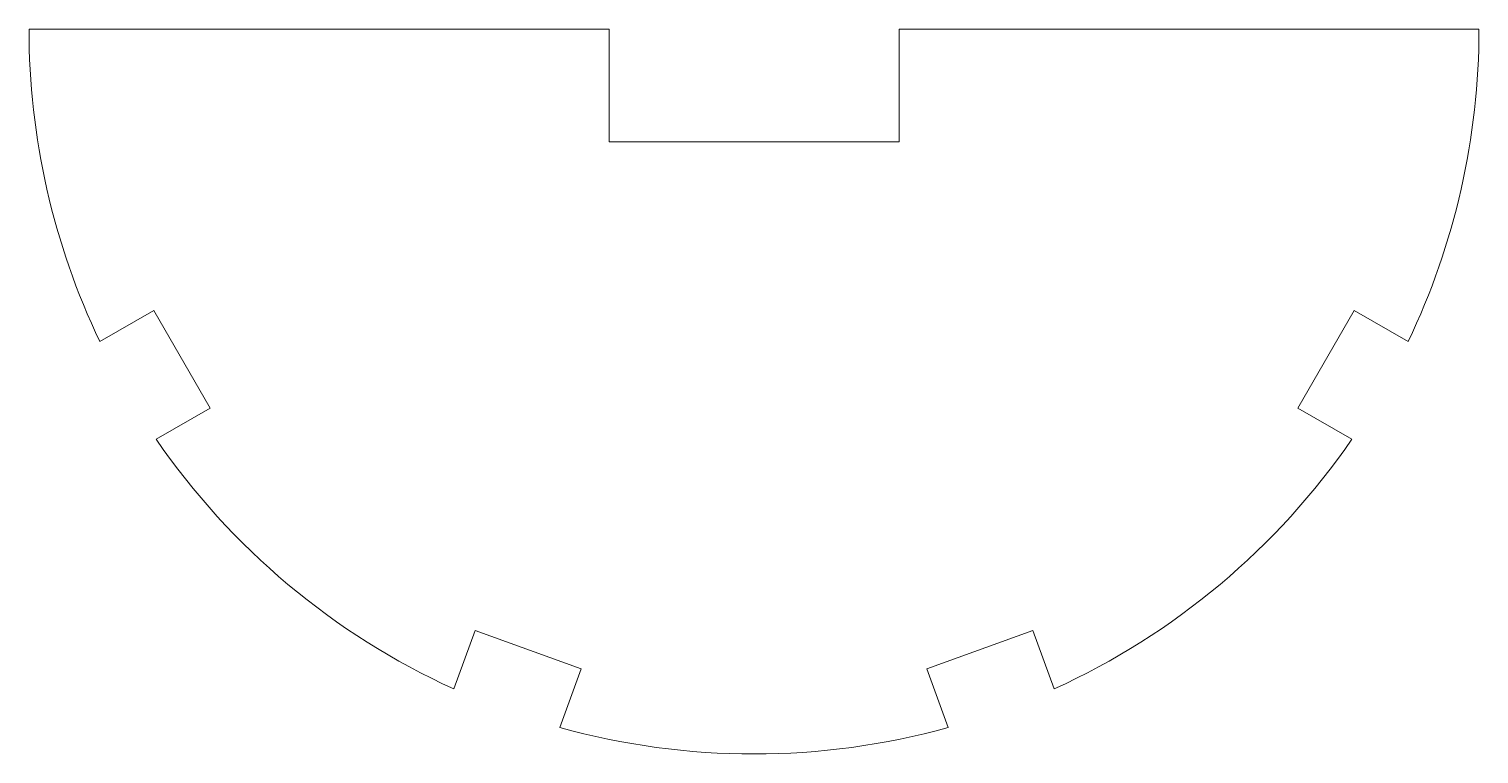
# Model space of a CAD drawing. Header units: millimetres. Extents: x -22.5 to 22.5, y -22.5 to 0.
import ezdxf

# ---------------------------------------------------------------- set-up
doc = ezdxf.new("R2010")
doc.units = ezdxf.units.MM

msp = doc.modelspace()

# ---------------------------------------------------------------- linework, layer by layer
at = {"color": 7, "linetype": 'Continuous', "lineweight": 15}
for p, q in [((-22.5, 0), (-4.5, 0)), ((-4.5, 0), (-4.5, -3.5)), ((4.5, -3.5), (4.5, 0)), ((4.5, 0), (22.5, 0)), ((-4.5, -3.5), (4.5, -3.5)), ((-18.629, -8.734), (-20.302, -9.7)), ((-18.629, -8.734), (-16.879, -11.766)), ((16.879, -11.766), (18.629, -8.734)), ((18.629, -8.734), (20.302, -9.7)), ((-16.879, -11.766), (-18.552, -12.731)), ((16.879, -11.766), (18.552, -12.731)), ((-8.656, -18.665), (-9.317, -20.481)), ((-8.656, -18.665), (-5.367, -19.862)), ((5.367, -19.862), (8.656, -18.665)), ((8.656, -18.665), (9.317, -20.481)), ((-5.367, -19.862), (-6.028, -21.678)), ((5.367, -19.862), (6.028, -21.678))]:
    msp.add_line(p, q, dxfattribs=at)
for start, end in [(180, 205.5392), (334.4608, 0), (214.4608, 245.5392), (294.4608, 325.5392), (254.4608, 285.5392)]:
    msp.add_arc((0, 0), 22.5, start, end, dxfattribs=at)

doc.saveas('drawing.dxf')
